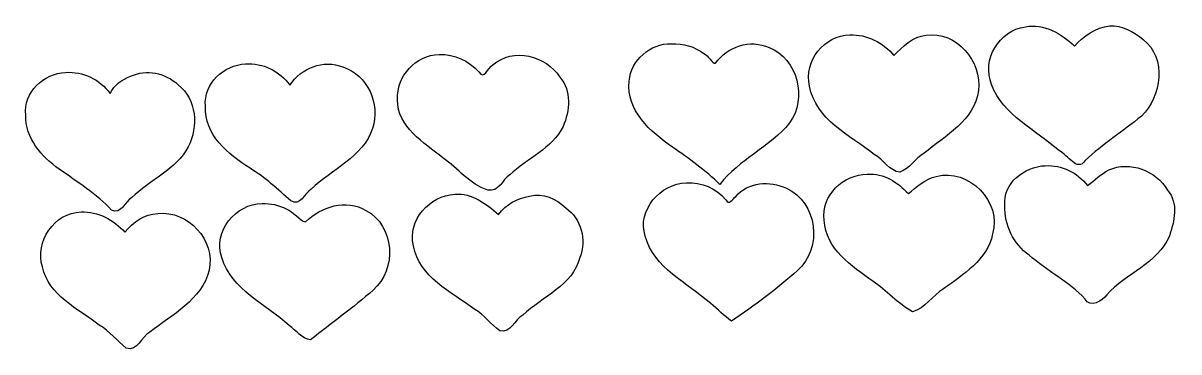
# Model space of a CAD drawing. Header units: centimetres. Extents: x -27 to 11, y -8 to 242.
# Drawn here: x -26.53 to -9.91, y 237.46 to 242.19 of the extents above.
import ezdxf

# ---------------------------------------------------------------- set-up
doc = ezdxf.new("R2010")
doc.units = ezdxf.units.CM
doc.header["$MEASUREMENT"] = 0
doc.layers.add('Layer 1', color=7, linetype='Continuous')

msp = doc.modelspace()

# ---------------------------------------------------------------- linework, layer by layer
at = {"layer": 'Layer 1', "color": 11}
for points, knots in [([(-10.90332, 242.15079), (-11.10136, 242.12729), (-11.28458, 241.99744), (-11.40603, 241.85562), (-11.40603, 241.85562), (-11.59232, 242.03636), (-11.84198, 242.18907), (-12.11379, 242.13592), (-12.11379, 242.13592), (-12.48878, 242.0888), (-12.74612, 241.65795), (-12.59914, 241.30579), (-12.59914, 241.30579), (-12.43309, 240.85896), (-11.96091, 240.64722), (-11.62394, 240.34887), (-11.62394, 240.34887), (-11.50006, 240.29349), (-11.37322, 240.03865), (-11.25347, 240.21081), (-11.25347, 240.21081), (-10.99881, 240.4452), (-10.71213, 240.63465), (-10.44445, 240.84856), (-10.44445, 240.84856), (-10.1546, 241.13071), (-10.07409, 241.68276), (-10.41963, 241.95486), (-10.41963, 241.95486), (-10.55539, 242.06414), (-10.7229, 242.15908), (-10.90332, 242.15079)], [0, 0, 0, 0, 0.11111111, 0.11111111, 0.11111111, 0.11111111, 0.22222222, 0.22222222, 0.22222222, 0.22222222, 0.33333333, 0.33333333, 0.33333333, 0.33333333, 0.44444444, 0.44444444, 0.44444444, 0.44444444, 0.55555556, 0.55555556, 0.55555556, 0.55555556, 0.66666667, 0.66666667, 0.66666667, 0.66666667, 0.77777778, 0.77777778, 0.77777778, 0.77777778, 1, 1, 1, 1]), ([(-14.63643, 242.01935), (-15.0051, 242.01668), (-15.30178, 241.64081), (-15.21851, 241.281), (-15.21851, 241.281), (-15.12763, 240.79708), (-14.63955, 240.57454), (-14.28622, 240.29688), (-14.28622, 240.29688), (-14.15335, 240.23147), (-14.07154, 240.05701), (-13.91792, 240.04243), (-13.91792, 240.04243), (-13.78026, 240.09167), (-13.69908, 240.24304), (-13.56983, 240.31445), (-13.56983, 240.31445), (-13.26688, 240.56472), (-12.84588, 240.79044), (-12.78682, 241.21734), (-12.78682, 241.21734), (-12.73631, 241.63591), (-13.10329, 242.07763), (-13.53924, 242.0144), (-13.53924, 242.0144), (-13.73437, 241.99929), (-13.87973, 241.84922), (-14.00393, 241.72336), (-14.00393, 241.72336), (-14.15555, 241.90902), (-14.39402, 242.02948), (-14.63643, 242.01935)], [0, 0, 0, 0, 0.11111111, 0.11111111, 0.11111111, 0.11111111, 0.22222222, 0.22222222, 0.22222222, 0.22222222, 0.33333333, 0.33333333, 0.33333333, 0.33333333, 0.44444444, 0.44444444, 0.44444444, 0.44444444, 0.55555556, 0.55555556, 0.55555556, 0.55555556, 0.66666667, 0.66666667, 0.66666667, 0.66666667, 0.77777778, 0.77777778, 0.77777778, 0.77777778, 1, 1, 1, 1]), ([(-17.20371, 241.89283), (-17.50745, 241.89709), (-17.78786, 241.65851), (-17.81061, 241.35374), (-17.81061, 241.35374), (-17.85958, 240.93316), (-17.50221, 240.61833), (-17.18966, 240.40455), (-17.18966, 240.40455), (-16.94992, 240.24008), (-16.7164, 240.06879), (-16.50669, 239.86546), (-16.50669, 239.86546), (-16.22882, 240.22606), (-15.78993, 240.40571), (-15.50376, 240.75099), (-15.50376, 240.75099), (-15.24968, 241.10392), (-15.3839, 241.67788), (-15.79978, 241.8366), (-15.79978, 241.8366), (-16.07299, 241.96352), (-16.40033, 241.84819), (-16.56956, 241.61004), (-16.56956, 241.61004), (-16.62494, 241.60589), (-16.67055, 241.72299), (-16.73574, 241.74977), (-16.73574, 241.74977), (-16.86872, 241.84914), (-17.03665, 241.89973), (-17.20371, 241.89283)], [0, 0, 0, 0, 0.11111111, 0.11111111, 0.11111111, 0.11111111, 0.22222222, 0.22222222, 0.22222222, 0.22222222, 0.33333333, 0.33333333, 0.33333333, 0.33333333, 0.44444444, 0.44444444, 0.44444444, 0.44444444, 0.55555556, 0.55555556, 0.55555556, 0.55555556, 0.66666667, 0.66666667, 0.66666667, 0.66666667, 0.77777778, 0.77777778, 0.77777778, 0.77777778, 1, 1, 1, 1]), ([(-20.5449, 241.73574), (-20.8847, 241.73484), (-21.15995, 241.42165), (-21.14188, 241.08669), (-21.14188, 241.08669), (-21.15278, 240.68799), (-20.75781, 240.47317), (-20.4937, 240.24828), (-20.4937, 240.24828), (-20.27018, 240.10035), (-20.10378, 239.86757), (-19.84542, 239.78611), (-19.84542, 239.78611), (-19.68474, 239.74886), (-19.63968, 239.9388), (-19.5298, 240.00384), (-19.5298, 240.00384), (-19.27911, 240.23993), (-18.91954, 240.38143), (-18.76145, 240.70139), (-18.76145, 240.70139), (-18.66665, 240.92824), (-18.63583, 241.21217), (-18.80775, 241.41082), (-18.80775, 241.41082), (-19.00587, 241.71999), (-19.48191, 241.84685), (-19.77099, 241.58777), (-19.77099, 241.58777), (-19.84671, 241.54766), (-19.89878, 241.36166), (-19.97236, 241.48707), (-19.97236, 241.48707), (-20.11664, 241.64772), (-20.32598, 241.74789), (-20.5449, 241.73574)], [0, 0, 0, 0, 0.1, 0.1, 0.1, 0.1, 0.2, 0.2, 0.2, 0.2, 0.3, 0.3, 0.3, 0.3, 0.4, 0.4, 0.4, 0.4, 0.5, 0.5, 0.5, 0.5, 0.6, 0.6, 0.6, 0.6, 0.7, 0.7, 0.7, 0.7, 0.8, 0.8, 0.8, 0.8, 1, 1, 1, 1]), ([(-25.9176, 241.47859), (-26.23126, 241.46719), (-26.52776, 241.19305), (-26.48976, 240.86507), (-26.48976, 240.86507), (-26.49682, 240.53225), (-26.26465, 240.26492), (-26.00772, 240.08704), (-26.00772, 240.08704), (-25.75129, 239.90061), (-25.46874, 239.72972), (-25.25448, 239.49503), (-25.25448, 239.49503), (-25.11713, 239.42592), (-25.06152, 239.62685), (-24.96593, 239.67611), (-24.96593, 239.67611), (-24.70532, 239.93027), (-24.32971, 240.07947), (-24.15234, 240.40951), (-24.15234, 240.40951), (-24.00568, 240.69862), (-24.02952, 241.08986), (-24.29868, 241.30084), (-24.29868, 241.30084), (-24.47979, 241.47255), (-24.754, 241.53066), (-24.98329, 241.42321), (-24.98329, 241.42321), (-25.10309, 241.37545), (-25.22086, 241.29864), (-25.27682, 241.1768), (-25.27682, 241.1768), (-25.42318, 241.37728), (-25.66778, 241.49725), (-25.9176, 241.47859)], [0, 0, 0, 0, 0.1, 0.1, 0.1, 0.1, 0.2, 0.2, 0.2, 0.2, 0.3, 0.3, 0.3, 0.3, 0.4, 0.4, 0.4, 0.4, 0.5, 0.5, 0.5, 0.5, 0.6, 0.6, 0.6, 0.6, 0.7, 0.7, 0.7, 0.7, 0.8, 0.8, 0.8, 0.8, 1, 1, 1, 1]), ([(-23.33046, 241.60096), (-23.64116, 241.58879), (-23.93577, 241.31928), (-23.90511, 240.99406), (-23.90511, 240.99406), (-23.92792, 240.58176), (-23.57547, 240.29815), (-23.26432, 240.09942), (-23.26432, 240.09942), (-23.04551, 239.96753), (-22.86168, 239.79676), (-22.67811, 239.62812), (-22.67811, 239.62812), (-22.5414, 239.54523), (-22.48078, 239.74189), (-22.38625, 239.79846), (-22.38625, 239.79846), (-22.08997, 240.08228), (-21.64306, 240.2587), (-21.50072, 240.67241), (-21.50072, 240.67241), (-21.38713, 241.02505), (-21.57173, 241.44047), (-21.92903, 241.55712), (-21.92903, 241.55712), (-22.2074, 241.67081), (-22.5326, 241.54286), (-22.69137, 241.29502), (-22.69137, 241.29502), (-22.83714, 241.49632), (-23.07902, 241.62239), (-23.33046, 241.60096)], [0, 0, 0, 0, 0.11111111, 0.11111111, 0.11111111, 0.11111111, 0.22222222, 0.22222222, 0.22222222, 0.22222222, 0.33333333, 0.33333333, 0.33333333, 0.33333333, 0.44444444, 0.44444444, 0.44444444, 0.44444444, 0.55555556, 0.55555556, 0.55555556, 0.55555556, 0.66666667, 0.66666667, 0.66666667, 0.66666667, 0.77777778, 0.77777778, 0.77777778, 0.77777778, 1, 1, 1, 1]), ([(-11.8277, 240.13665), (-12.12599, 240.12554), (-12.44061, 239.88445), (-12.40814, 239.56036), (-12.40814, 239.56036), (-12.41454, 239.28014), (-12.28521, 239.01005), (-12.05757, 238.84681), (-12.05757, 238.84681), (-11.80407, 238.62141), (-11.47903, 238.46494), (-11.25472, 238.21512), (-11.25472, 238.21512), (-11.18302, 238.08076), (-11.00382, 238.18858), (-10.94135, 238.27963), (-10.94135, 238.27963), (-10.66875, 238.58686), (-10.21245, 238.72625), (-10.04259, 239.12299), (-10.04259, 239.12299), (-9.97324, 239.33439), (-9.90551, 239.59691), (-10.06905, 239.78363), (-10.06905, 239.78363), (-10.23031, 240.06599), (-10.6134, 240.21027), (-10.91408, 240.07634), (-10.91408, 240.07634), (-11.0238, 240.0139), (-11.11797, 239.92725), (-11.22084, 239.85226), (-11.22084, 239.85226), (-11.36478, 240.04011), (-11.59018, 240.14763), (-11.8277, 240.13665)], [0, 0, 0, 0, 0.1, 0.1, 0.1, 0.1, 0.2, 0.2, 0.2, 0.2, 0.3, 0.3, 0.3, 0.3, 0.4, 0.4, 0.4, 0.4, 0.5, 0.5, 0.5, 0.5, 0.6, 0.6, 0.6, 0.6, 0.7, 0.7, 0.7, 0.7, 0.8, 0.8, 0.8, 0.8, 1, 1, 1, 1]), ([(-14.38672, 240.01264), (-14.72991, 240.01375), (-15.05326, 239.70713), (-15.00685, 239.352), (-15.00685, 239.352), (-14.98822, 238.93798), (-14.60818, 238.68914), (-14.30734, 238.47226), (-14.30734, 238.47226), (-14.10911, 238.33656), (-13.94558, 238.1505), (-13.736, 238.03488), (-13.736, 238.03488), (-13.55915, 238.08163), (-13.44702, 238.26811), (-13.29108, 238.36296), (-13.29108, 238.36296), (-13.00713, 238.5691), (-12.66433, 238.78206), (-12.58425, 239.15356), (-12.58425, 239.15356), (-12.44563, 239.61489), (-12.93117, 240.1077), (-13.39454, 239.9812), (-13.39454, 239.9812), (-13.55321, 239.94744), (-13.68145, 239.83242), (-13.79639, 239.73397), (-13.79639, 239.73397), (-13.95243, 239.90117), (-14.14687, 240.03034), (-14.38672, 240.01264)], [0, 0, 0, 0, 0.11111111, 0.11111111, 0.11111111, 0.11111111, 0.22222222, 0.22222222, 0.22222222, 0.22222222, 0.33333333, 0.33333333, 0.33333333, 0.33333333, 0.44444444, 0.44444444, 0.44444444, 0.44444444, 0.55555556, 0.55555556, 0.55555556, 0.55555556, 0.66666667, 0.66666667, 0.66666667, 0.66666667, 0.77777778, 0.77777778, 0.77777778, 0.77777778, 1, 1, 1, 1]), ([(-16.98792, 239.88945), (-17.36225, 239.87916), (-17.70163, 239.49747), (-17.58075, 239.12216), (-17.58075, 239.12216), (-17.45309, 238.66075), (-16.97594, 238.4466), (-16.63881, 238.15238), (-16.63881, 238.15238), (-16.5374, 238.07142), (-16.4459, 237.97532), (-16.33888, 237.89931), (-16.33888, 237.89931), (-16.00871, 238.12), (-15.68517, 238.36381), (-15.38969, 238.62858), (-15.38969, 238.62858), (-15.02626, 238.94193), (-15.10214, 239.61598), (-15.55093, 239.81095), (-15.55093, 239.81095), (-15.78784, 239.9285), (-16.09814, 239.89919), (-16.27771, 239.69437), (-16.27771, 239.69437), (-16.32237, 239.66349), (-16.37436, 239.55409), (-16.42241, 239.6464), (-16.42241, 239.6464), (-16.55776, 239.81212), (-16.7717, 239.90501), (-16.98792, 239.88945)], [0, 0, 0, 0, 0.11111111, 0.11111111, 0.11111111, 0.11111111, 0.22222222, 0.22222222, 0.22222222, 0.22222222, 0.33333333, 0.33333333, 0.33333333, 0.33333333, 0.44444444, 0.44444444, 0.44444444, 0.44444444, 0.55555556, 0.55555556, 0.55555556, 0.55555556, 0.66666667, 0.66666667, 0.66666667, 0.66666667, 0.77777778, 0.77777778, 0.77777778, 0.77777778, 1, 1, 1, 1]), ([(-20.31836, 239.72655), (-20.67721, 239.70358), (-21.00427, 239.35343), (-20.91367, 238.98405), (-20.91367, 238.98405), (-20.83178, 238.52918), (-20.36847, 238.31905), (-20.03248, 238.06796), (-20.03248, 238.06796), (-19.88855, 237.9915), (-19.80496, 237.84801), (-19.67344, 237.76118), (-19.67344, 237.76118), (-19.51506, 237.71374), (-19.46005, 237.92604), (-19.34107, 237.98293), (-19.34107, 237.98293), (-19.06003, 238.2504), (-18.62476, 238.40973), (-18.51919, 238.81457), (-18.51919, 238.81457), (-18.41936, 239.06865), (-18.49903, 239.37139), (-18.72342, 239.52977), (-18.72342, 239.52977), (-18.86214, 239.65897), (-19.04931, 239.7552), (-19.24266, 239.69595), (-19.24266, 239.69595), (-19.41964, 239.67116), (-19.58331, 239.57916), (-19.69081, 239.43467), (-19.69081, 239.43467), (-19.86711, 239.58743), (-20.0714, 239.7456), (-20.31836, 239.72655)], [0, 0, 0, 0, 0.1, 0.1, 0.1, 0.1, 0.2, 0.2, 0.2, 0.2, 0.3, 0.3, 0.3, 0.3, 0.4, 0.4, 0.4, 0.4, 0.5, 0.5, 0.5, 0.5, 0.6, 0.6, 0.6, 0.6, 0.7, 0.7, 0.7, 0.7, 0.8, 0.8, 0.8, 0.8, 1, 1, 1, 1]), ([(-23.08902, 239.5918), (-23.46968, 239.5905), (-23.8044, 239.18754), (-23.66946, 238.81292), (-23.66946, 238.81292), (-23.52709, 238.34924), (-23.03692, 238.13979), (-22.69952, 237.83391), (-22.69952, 237.83391), (-22.60049, 237.76533), (-22.51815, 237.64172), (-22.39366, 237.63055), (-22.39366, 237.63055), (-22.09338, 237.86823), (-21.77959, 238.09291), (-21.49408, 238.34575), (-21.49408, 238.34575), (-21.14877, 238.64076), (-21.18179, 239.2755), (-21.59661, 239.49174), (-21.59661, 239.49174), (-21.88173, 239.65957), (-22.24203, 239.55032), (-22.46423, 239.32815), (-22.46423, 239.32815), (-22.55482, 239.34418), (-22.63602, 239.47719), (-22.74424, 239.51571), (-22.74424, 239.51571), (-22.85042, 239.56973), (-22.96959, 239.59669), (-23.08902, 239.5918)], [0, 0, 0, 0, 0.11111111, 0.11111111, 0.11111111, 0.11111111, 0.22222222, 0.22222222, 0.22222222, 0.22222222, 0.33333333, 0.33333333, 0.33333333, 0.33333333, 0.44444444, 0.44444444, 0.44444444, 0.44444444, 0.55555556, 0.55555556, 0.55555556, 0.55555556, 0.66666667, 0.66666667, 0.66666667, 0.66666667, 0.77777778, 0.77777778, 0.77777778, 0.77777778, 1, 1, 1, 1]), ([(-25.69435, 239.47025), (-26.07953, 239.46271), (-26.36298, 239.04268), (-26.24915, 238.67814), (-26.24915, 238.67814), (-26.16041, 238.26854), (-25.73742, 238.076), (-25.43196, 237.84121), (-25.43196, 237.84121), (-25.28287, 237.75231), (-25.17513, 237.61719), (-25.0453, 237.50985), (-25.0453, 237.50985), (-24.88327, 237.45569), (-24.82667, 237.67807), (-24.70465, 237.73887), (-24.70465, 237.73887), (-24.3889, 237.99403), (-23.95776, 238.20197), (-23.85301, 238.63184), (-23.85301, 238.63184), (-23.7563, 239.0607), (-24.15506, 239.49748), (-24.59054, 239.44874), (-24.59054, 239.44874), (-24.78033, 239.43895), (-24.94913, 239.32669), (-25.06266, 239.17836), (-25.06266, 239.17836), (-25.22638, 239.35338), (-25.44741, 239.48305), (-25.69435, 239.47025)], [0, 0, 0, 0, 0.11111111, 0.11111111, 0.11111111, 0.11111111, 0.22222222, 0.22222222, 0.22222222, 0.22222222, 0.33333333, 0.33333333, 0.33333333, 0.33333333, 0.44444444, 0.44444444, 0.44444444, 0.44444444, 0.55555556, 0.55555556, 0.55555556, 0.55555556, 0.66666667, 0.66666667, 0.66666667, 0.66666667, 0.77777778, 0.77777778, 0.77777778, 0.77777778, 1, 1, 1, 1])]:
    msp.add_open_spline(points, degree=3, knots=knots, dxfattribs=at)

doc.saveas('drawing.dxf')
